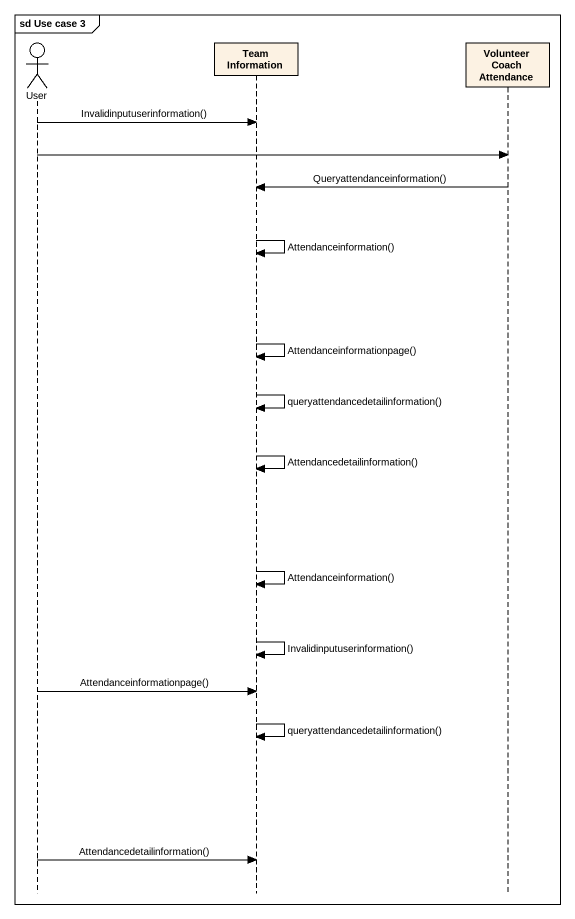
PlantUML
@startuml
mainframe sd Use case 3
hide footbox
actor User
participant "Team Information" as Team_Information
participant "Volunteer Coach Attendance" as Volunteer_Coach_Attendance

User -> Team_Information : Invalidinputuserinformation()
User -> Volunteer_Coach_Attendance
Volunteer_Coach_Attendance -> Team_Information : Queryattendanceinformation()
Team_Information -> Team_Information : Attendanceinformation()
Team_Information -> Team_Information : Attendanceinformationpage()
Team_Information -> Team_Information : queryattendancedetailinformation()
Team_Information -> Team_Information : Attendancedetailinformation()
Team_Information -> Team_Information : Attendanceinformation()
Team_Information -> Team_Information : Invalidinputuserinformation()
User -> Team_Information : Attendanceinformationpage()
Team_Information -> Team_Information : queryattendancedetailinformation()
User -> Team_Information : Attendancedetailinformation()
@enduml
